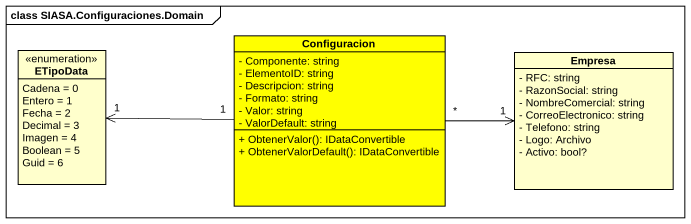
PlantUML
@startuml
mainframe class SIASA.Configuraciones.Domain
hide circle
hide empty members
skinparam classAttributeIconSize 0
enum ETipoData {
  Cadena = 0
  Entero = 1
  Fecha = 2
  Decimal = 3
  Imagen = 4
  Boolean = 5
  Guid = 6
}
class Configuracion #FFFF00 {
  - Componente: string
  - ElementoID: string
  - Descripcion: string
  - Formato: string
  - Valor: string
  - ValorDefault: string
  + ObtenerValor(): IDataConvertible
  + ObtenerValorDefault(): IDataConvertible
}
class Empresa {
  - RFC: string
  - RazonSocial: string
  - NombreComercial: string
  - CorreoElectronico: string
  - Telefono: string
  - Logo: Archivo
  - Activo: bool?
}
Configuracion "1" -left-> "1" ETipoData
Configuracion "*" -right-> "1" Empresa
@enduml
